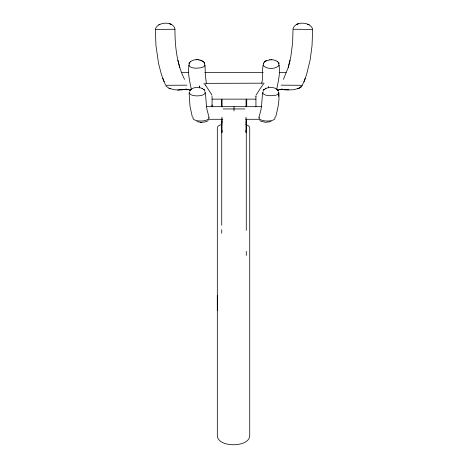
<?xml version="1.0" encoding="UTF-8"?>
<svg xmlns="http://www.w3.org/2000/svg" width="468" height="468" viewBox="0 0 468 468"><rect width="100%" height="100%" fill="white"/><g stroke="black" fill="none" stroke-linecap="round" stroke-linejoin="round"><path stroke-width="0.7" d="M212.062 106.915L212.062 104.861M217.316 310.576L217.316 295.483M255.937 96.437L255.937 96.133M275.646 117.094C277.542 109.237 280.35 99.298 278.191 91.687M174.956 29.273C174.921 45.975 176.781 64.017 184.567 79.367M174.856 29.262L155.376 29.385L155.955 45.694L158.599 63.718L161.454 74.664L165.608 85.305L186.919 85.158M263.174 91.582C261.167 94.752 267.234 95.513 269.24 95.688C272.37 95.636 277.097 96.145 278.905 92.992M263.665 63.911C261.413 69.65 263.619 77.009 261.665 83.128M278.676 63.911C280.777 71.926 278.22 81.467 276.623 89.669M221.972 117.222L221.949 120.604A23.616 23.394 0 0 0 222.06 122.458M246.718 119.071L246.706 119.416M262.566 92.611L261.46 107.33M246.7 119.48L246.033 123.055M278.788 96.332L278.91 92.916M246.063 131.929L246.033 132.818M221.885 118.802L222.025 123.213M279.349 65.116C276.114 69.375 266.269 69.714 262.993 65.134M191.377 89.669C189.78 81.467 187.223 71.926 189.324 63.911M222.054 130.578L221.937 132.023L221.937 123.371M204.335 63.911C206.365 66.006 202.691 67.527 200.971 67.755C197.057 68.24 190.909 69.065 188.651 65.116M293.026 28.782C295.121 20.902 310.149 21.645 312.606 28.922M155.394 28.922C157.851 21.645 172.879 20.902 174.974 28.782M261.208 108.898L258.927 117.532M283.433 79.367L288.218 67.497L290.833 56.651L292.64 42.477L293.021 29.268L312.624 29.385L312.045 45.694L310.126 60.056L306.546 74.664L303.943 81.812L302.17 85.287M290.101 60.261L288.218 67.497M305.323 78.261L303.943 81.812M263.472 63.186L265.707 61.027L269.977 59.781M263.385 63.344L263.56 63.01M189.107 63.209C192.477 58.395 201.369 58.43 204.615 63.344M189.002 63.396L189.464 62.624L189.16 63.098M263.057 90.78C266.497 86.182 274.897 86.27 278.372 90.78L278.039 90.289L278.372 90.78M189.628 90.78L189.961 90.289L189.628 90.78C193.103 86.27 201.503 86.182 204.943 90.78M301.924 86.083L298.97 88.271L293.728 89.721L286.79 90.02L281.713 89.096M189.809 91.687C186.738 97.385 207.687 97.227 204.826 91.582M208.201 120.528L207.599 120.984M260.91 108.225L261.431 107.833M207.213 121.194L204.457 122.078L201.339 122.323M266.064 60.84L265.707 61.027L266.31 60.717M299.023 88.241L301.164 86.896L297.625 88.803L298.379 88.522M265.397 88.627L265.953 88.358M158.746 24.862L159.927 24.371M264.18 83.731L263.619 83.994A3.428 2.059 -59 0 0 263.42 84.105L263.42 84.105A1.498 0.901 -59 0 0 262.893 84.573L256.23 94.811A1.89 1.135 -59 0 0 256.06 95.209M297.198 24.131L296.618 24.354L298.432 23.786M221.826 124.47L218.954 125.523L217.766 126.588L217.316 128.606L217.316 435.07C216.602 447.987 250.444 447.987 249.731 435.07L249.731 128.606L249.28 126.588L248.093 125.523L245.794 124.681M185.825 89.248L180.379 90.061L174.271 89.721L169.03 88.271L166.076 86.083M186.399 89.055L185.708 89.289L186.287 89.096M271.13 121.639L265.368 122.3L260.787 121.194M263.507 83.035L262.823 83.123A10.173 3.843 0 0 1 262.062 83.181L206.224 83.351A13.508 5.101 0 0 1 205.692 83.322L204.902 83.251M269.644 59.81C272.897 59.494 276.933 60.12 278.84 63.098L278.536 62.624L278.84 63.098M302.369 85.305L281.081 85.158M244.922 108.95L223.078 108.95M288.885 89.64L277.372 89.698M186.75 89.698L188.446 89.64M196.852 59.723L196.086 59.74M181.935 72.616L188.803 72.616M204.791 72.616L263.209 72.616M279.197 72.616L286.065 72.616M190.628 89.698L179.115 89.64M212.115 99.134L255.885 99.134M206.16 106.675L261.84 106.675M208.634 119.287L222.405 119.287M245.595 119.287L259.366 119.287M177.682 90.049L178.677 90.078M271.914 59.74L271.147 59.723M196.87 121.639L200.877 122.312M200.702 122.306L201.462 122.329M279.554 89.64L281.25 89.698M198.022 59.781L198.356 59.81M284.31 89.745L285.199 89.868M199.824 60.079L200.234 60.185M169.568 23.786L171.382 24.354L170.808 24.137M307.441 24.16L309.254 24.862M281.601 89.055L282.175 89.248M169.685 88.546L170.375 88.803L168.977 88.241M203.802 83.719L204.405 84.006A3.428 2.059 59 0 1 204.58 84.105L204.621 84.129A1.498 0.901 59 0 1 205.107 84.573L205.54 85.205M202.047 88.358L202.603 88.627M201.69 60.717L202.293 61.027L201.936 60.84M260.401 120.984L259.798 120.528M206.569 107.833L207.09 108.225M205.569 85.24L210.992 93.506M211.22 93.863L211.788 94.846A1.89 1.135 59 0 1 211.94 95.209M204.528 63.186L204.235 62.694L204.44 63.01M278.893 63.209L278.723 62.905L278.998 63.396M164.057 81.812L162.677 78.261M209.073 117.532L206.792 108.898M192.354 117.094L189.985 106.125L189.09 92.916M179.782 67.497L177.899 60.261M206.335 83.128L205.353 75.073L205.007 65.134M206.54 107.33L205.434 92.611M245.946 130.578L246.063 132.023L246.063 123.371M221.937 131.929L221.967 132.818M246.028 117.222L246.051 120.604A23.616 23.394 0 0 1 245.94 122.458M199.666 86.165L199.666 87.463M199.666 85.931L199.672 88.019M268.345 86.41L268.345 87.838M255.937 96.232L255.937 106.757M246.712 99.046L246.712 106.318M246.267 121.341L246.267 230.379M246.267 251.363L246.267 255.481M246.063 99.813L246.063 106.803M234 106.675L234 110.945M221.937 99.813L221.937 106.803M221.803 99.239L221.803 106.868M221.733 121.341L221.733 225.278M221.733 229.653L221.733 233.298M212.062 96.232L212.062 106.704M274.815 117.374A8.038 3.019 0.9 0 1 267.169 121.048A8.038 3.019 0.9 0 1 259.196 117.257M208.804 117.257A8.038 3.019 -0.9 0 1 200.831 121.048A8.038 3.019 -0.9 0 1 193.185 117.374M189.522 62.56L189.329 62.817L189.522 62.56M190.382 89.833L190.634 89.593L190.417 89.797M263.858 89.739L264.139 89.482L263.858 89.739M264.262 89.376L263.993 89.61L264.262 89.376M190.377 61.688L190.33 61.729M264.835 61.606L264.537 61.852L264.835 61.606M203.287 61.706L202.972 61.46L203.287 61.706M277.623 61.688L277.67 61.729M203.861 89.482L203.58 89.248L204.276 89.868L203.861 89.482M277.618 89.833L277.366 89.593L277.816 90.031L277.582 89.797M278.478 62.56L278.671 62.817L278.478 62.56"/></g></svg>
